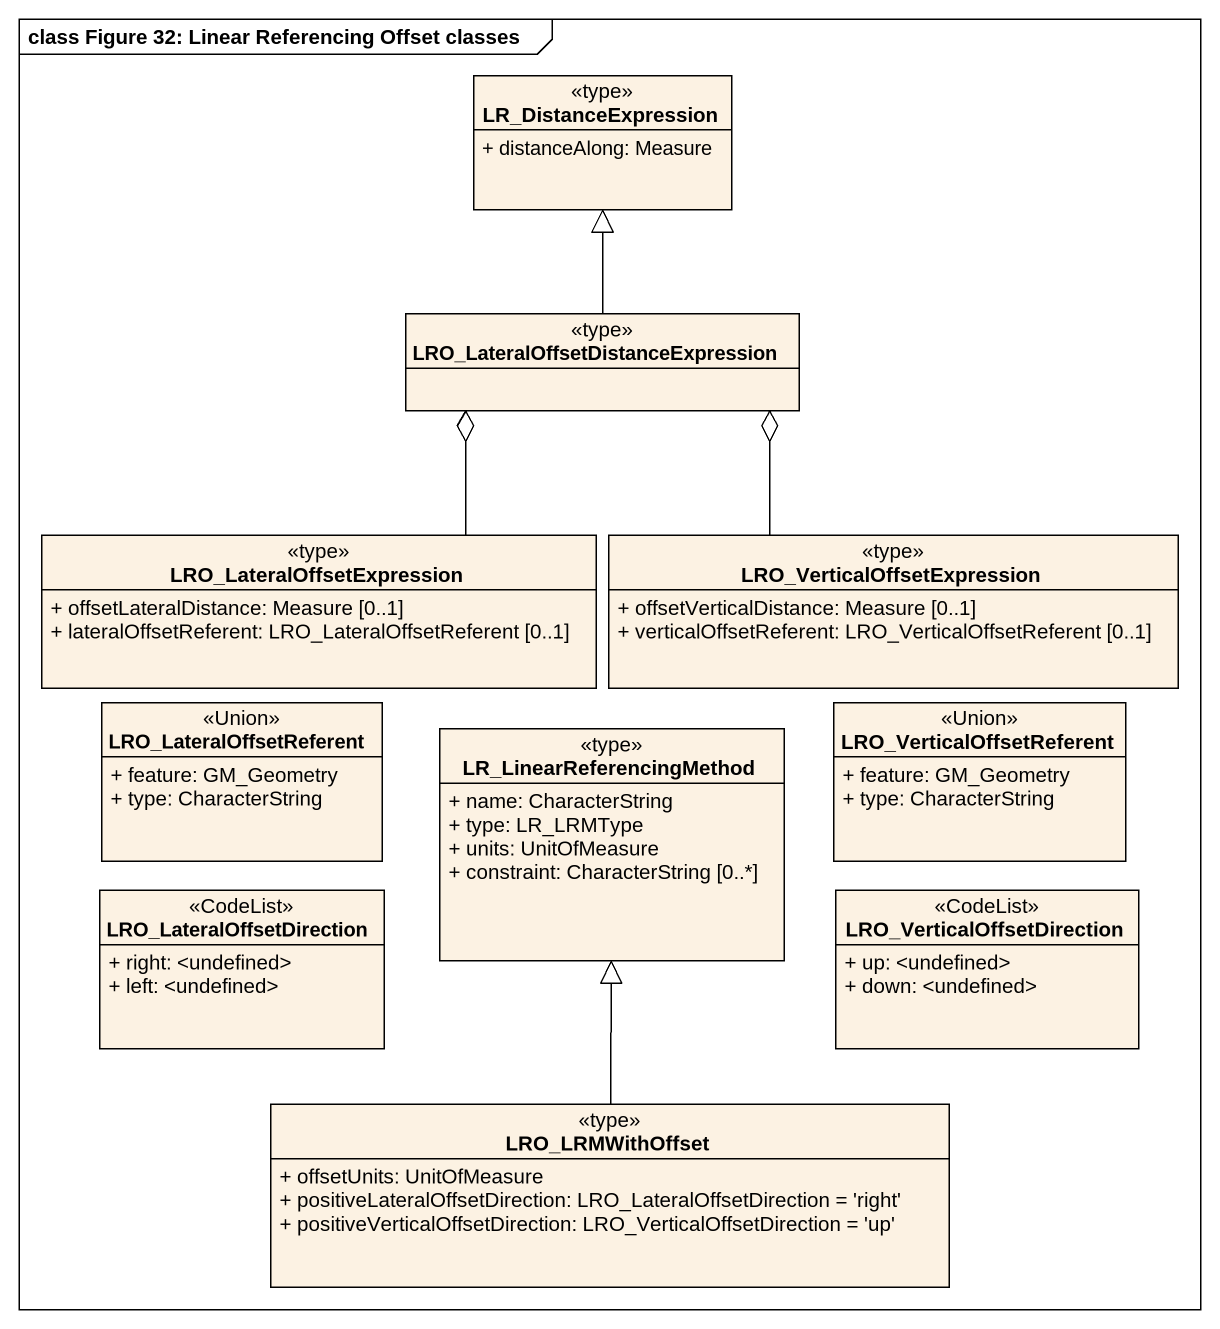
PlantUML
@startuml
mainframe class Figure 32: Linear Referencing Offset classes
hide circle
hide empty members
skinparam classAttributeIconSize 0
class LR_DistanceExpression <<type>> {
  + distanceAlong: Measure
}
class "LRO_LateralOffsetDistanceExpression" as LRO_LateralOffsetDistanceExp <<type>>
class LRO_LateralOffsetExpression <<type>> {
  + offsetLateralDistance: Measure [0..1]
  + lateralOffsetReferent: LRO_LateralOffsetReferent [0..1]
}
class LRO_VerticalOffsetExpression <<type>> {
  + offsetVerticalDistance: Measure [0..1]
  + verticalOffsetReferent: LRO_VerticalOffsetReferent [0..1]
}
class LRO_LateralOffsetReferent <<Union>> {
  + feature: GM_Geometry
  + type: CharacterString
}
class LR_LinearReferencingMethod <<type>> {
  + name: CharacterString
  + type: LR_LRMType
  + units: UnitOfMeasure
  + constraint: CharacterString [0..*]
}
class LRO_VerticalOffsetReferent <<Union>> {
  + feature: GM_Geometry
  + type: CharacterString
}
class LRO_LateralOffsetDirection <<CodeList>> {
  + right: <undefined>
  + left: <undefined>
}
class LRO_VerticalOffsetDirection <<CodeList>> {
  + up: <undefined>
  + down: <undefined>
}
class LRO_LRMWithOffset <<type>> {
  + offsetUnits: UnitOfMeasure
  + positiveLateralOffsetDirection: LRO_LateralOffsetDirection = 'right'
  + positiveVerticalOffsetDirection: LRO_VerticalOffsetDirection = 'up'
}
LRO_LateralOffsetDistanceExp -up-|> LR_DistanceExpression
LRO_LateralOffsetDistanceExp o-- LRO_LateralOffsetExpression
LRO_LateralOffsetDistanceExp o-- LRO_VerticalOffsetExpression
LRO_LRMWithOffset -up-|> LR_LinearReferencingMethod
@enduml
